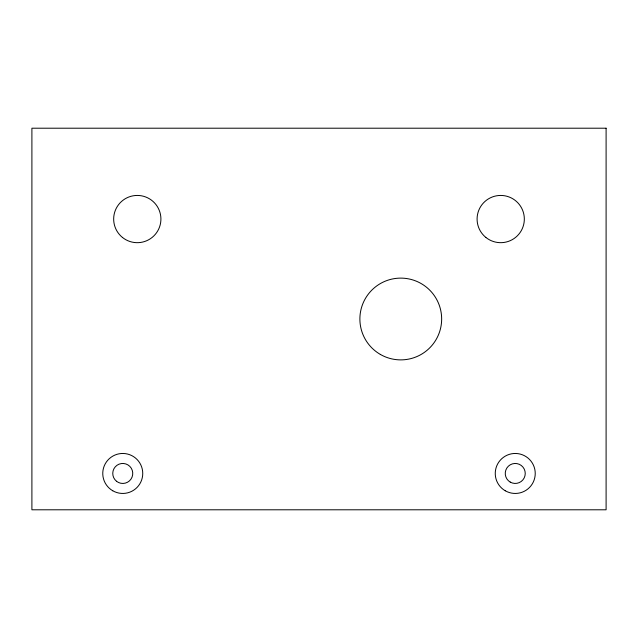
<?xml version="1.0" encoding="UTF-8"?>
<svg xmlns="http://www.w3.org/2000/svg" width="638" height="638" viewBox="0 0 638 638"><rect width="100%" height="100%" fill="white"/><g stroke="black" fill="none" stroke-linecap="round" stroke-linejoin="round"><path stroke-width="0.96" d="M606.1 128.206L31.9 128.206L31.9 509.794L606.1 509.794L606.1 128.206M485.845 237.416A23.622 23.622 0 0 0 524.037 222.758A23.622 23.622 0 0 0 492.241 197.006A23.622 23.622 0 0 0 485.845 237.416M122.424 237.416A23.622 23.622 0 0 0 160.624 222.758A23.622 23.622 0 0 0 128.828 197.006A23.622 23.622 0 0 0 122.424 237.416M380.328 354.409A40.888 40.888 0 0 0 441.655 319A40.888 40.888 0 0 0 380.328 283.591A40.888 40.888 0 0 0 380.328 354.409M116.563 481.299A9.993 9.993 0 0 0 132.648 474.887A9.993 9.993 0 0 0 119.051 464.169A9.993 9.993 0 0 0 116.563 481.299M510.248 482.105A9.993 9.993 0 0 0 525.241 473.452A9.993 9.993 0 0 0 510.248 464.799A9.993 9.993 0 0 0 510.248 482.105M112.759 490.766A19.985 19.985 0 0 0 142.745 473.452A19.985 19.985 0 0 0 112.759 456.146A19.985 19.985 0 0 0 112.759 490.766M505.248 490.766A19.985 19.985 0 0 0 535.234 473.452A19.985 19.985 0 0 0 505.248 456.146A19.985 19.985 0 0 0 505.248 490.766"/></g></svg>
